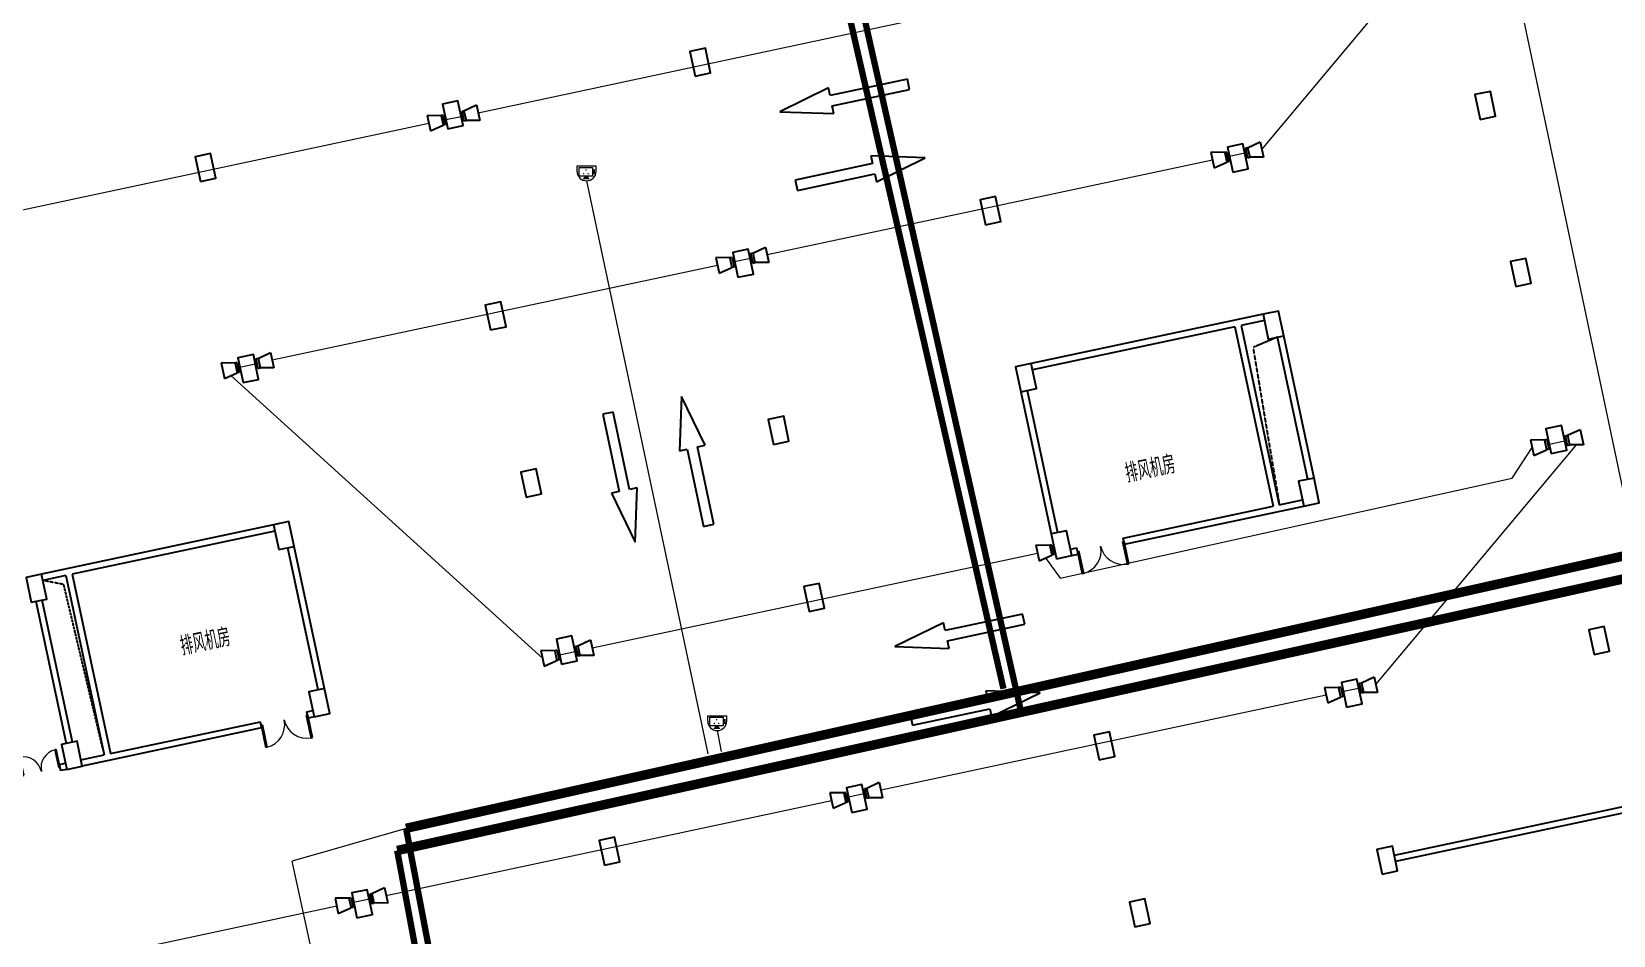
# Model space of a CAD drawing. Extents: x -781653 to 929899, y -295171 to 30012.
# Drawn here: x -322845 to -272818, y -186358 to -157780 of the extents above; entities that cross this region are included whole.
import ezdxf

# ---------------------------------------------------------------- set-up
doc = ezdxf.new("R2010")
doc.units = 0
doc.header["$LTSCALE"] = 10
doc.header["$MEASUREMENT"] = 0
doc.linetypes.add('DASH', pattern=[0.35, 0.25, -0.1])
doc.linetypes.add('DASHED', pattern=[0.75, 0.5, -0.25])
doc.layers.get('0').update_dxf_attribs({"linetype": 'CONTINUOUS'})
for name, color, linetype in [('A-STAIRS', 9, 'CONTINUOUS'), ('COLU', 1, 'CONTINUOUS'), ('RD-equip', 3, 'CONTINUOUS'), ('TEXT', 7, 'CONTINUOUS'), ('wall', 8, 'CONTINUOUS'), ('WINDOW', 4, 'CONTINUOUS'), ('结构墙', 1, 'CONTINUOUS'), ('行车方向', 4, 'CONTINUOUS'), ('行车线', 207, 'CONTINUOUS')]:
    doc.layers.add(name, color=color, linetype=linetype)
doc.layers.add('RD-line', color=2, linetype='CONTINUOUS', lineweight=0)
doc.styles.add('_TEL_DIM', font='SIMPLEX', dxfattribs={"width": 0.8, "height": 3.5, "bigfont": 'HZTXT'})
doc.styles.add('FS2', font='tjromans.shx', dxfattribs={"width": 0.8, "bigfont": 'tjhztxt.shx'})
doc.linetypes.add('BRA', pattern='A,2.8,-0.1,["B",_TEL_DIM,S=0.07,R=0,X=0,Y=-0.12],-0.25', length=3.15)
doc.linetypes.add('CCTV', pattern='A,2.8,-0.1,["V",_TEL_DIM,S=0.07,R=0,X=0,Y=-0.12],-0.25', length=3.15)

# ---------------------------------------------------------------- blocks, each defined once
blk = doc.blocks.new('$DorLib2D$00000002')
for p, q in [((-0.5, 0), (-0.5, 0.4875)), ((-0.475, 0.4875), (-0.5, 0.4875)), ((-0.475, 0), (-0.475, 0.4875)), ((0.475, 0), (0.475, 0.4875)), ((0.475, 0.4875), (0.5, 0.4875)), ((0.5, 0), (0.5, 0.4875)), ((-0.5, 0), (-0.475, 0)), ((0.5, 0), (0.475, 0))]:
    blk.add_line(p, q)
at = {"lineweight": 13}
for centre, start, end in [((-0.4875, 0), 0, 88.53072), ((0.4875, 0), 91.46928, 180)]:
    blk.add_arc(centre, 0.4875, start, end, dxfattribs=at)
blk = doc.blocks.new('A$C1C157CE4')
at = {"layer": '行车线', "linetype": 'DASH', "ltscale": 3000}
for points in [[(4167, 2967), (1667, 2967), (1667, 3217), (0, 2800), (1667, 2383), (1667, 2633), (4167, 2633)], [(2531, 833), (2531, 583), (31, 583), (31, 250), (2531, 250), (2531, 0), (4198, 417)]]:
    blk.add_lwpolyline(points, close=True, dxfattribs=at)
blk = doc.blocks.new('A$C7EC620A8')
at = {"layer": 'COLU'}
for points in [[(47435, 60741), (47924, 60845), (47758, 61627), (47269, 61523), (47435, 60741)], [(72263, 59378), (72752, 59482), (72585, 60264), (72096, 60160), (72263, 59378)], [(39610, 59076), (40099, 59180), (39933, 59962), (39444, 59858), (39610, 59076)], [(64438, 57713), (64927, 57817), (64760, 58599), (64271, 58495), (64438, 57713)], [(31786, 57410), (32275, 57515), (32108, 58297), (31619, 58193), (31786, 57410)], [(56613, 56048), (57102, 56152), (56935, 56934), (56446, 56830), (56613, 56048)], [(48788, 54383), (49277, 54487), (49111, 55269), (48622, 55165), (48788, 54383)], [(73386, 54096), (73875, 54200), (73709, 54983), (73220, 54879), (73386, 54096)], [(40963, 52718), (41452, 52822), (41286, 53604), (40797, 53500), (40963, 52718)], [(65562, 52431), (66051, 52535), (65884, 53318), (65395, 53214), (65562, 52431)], [(33138, 51053), (33627, 51157), (33461, 51939), (32972, 51835), (33138, 51053)], [(57737, 50766), (58226, 50870), (58059, 51653), (57570, 51549), (57737, 50766)], [(49912, 49101), (50401, 49205), (50235, 49988), (49745, 49884), (49912, 49101)], [(74510, 48814), (74999, 48918), (74833, 49701), (74344, 49597), (74510, 48814)], [(42087, 47436), (42576, 47540), (42410, 48323), (41921, 48219), (42087, 47436)], [(66685, 47149), (67175, 47253), (67008, 48036), (66519, 47932), (66685, 47149)], [(34262, 45771), (34751, 45875), (34585, 46658), (34096, 46554), (34262, 45771)], [(58861, 45484), (59350, 45588), (59183, 46371), (58694, 46267), (58861, 45484)], [(26438, 44106), (26927, 44210), (26760, 44993), (26271, 44889), (26438, 44106)], [(51036, 43819), (51525, 43923), (51358, 44706), (50869, 44602), (51036, 43819)], [(43211, 42154), (43700, 42258), (43534, 43041), (43045, 42937), (43211, 42154)], [(75863, 42457), (76352, 42561), (76186, 43343), (75697, 43239), (75863, 42457)], [(68038, 40792), (68527, 40896), (68361, 41678), (67872, 41574), (68038, 40792)], [(35386, 40489), (35875, 40593), (35709, 41376), (35220, 41272), (35386, 40489)], [(27561, 38824), (28050, 38928), (27884, 39711), (27395, 39607), (27561, 38824)], [(60213, 39127), (60703, 39231), (60536, 40013), (60047, 39909), (60213, 39127)], [(52389, 37462), (52878, 37566), (52711, 38348), (52222, 38244), (52389, 37462)], [(44564, 35797), (45053, 35901), (44886, 36683), (44397, 36579), (44564, 35797)], [(69162, 35510), (69651, 35614), (69485, 36397), (68996, 36292), (69162, 35510)], [(36739, 34132), (37228, 34236), (37062, 35018), (36573, 34914), (36739, 34132)], [(61337, 33845), (61826, 33949), (61660, 34732), (61171, 34627), (61337, 33845)]]:
    blk.add_lwpolyline(points, close=True, dxfattribs=at)
blk = doc.blocks.new('PCY07')
at = {"color": 0, "lineweight": -2}
for p, q in [((-321, 0), (-321, 182)), ((-321, 182), (321, 182)), ((-249, -161), (-249, 129)), ((-249, 129), (205, 129)), ((205, 129), (205, -161)), ((321, 0), (321, 182)), ((205, -161), (-249, -161))]:
    blk.add_line(p, q, dxfattribs=at)
at = {"color": 0, "lineweight": -2, "const_width": 25}
for points in [[(-34, 48, 1), (-9, 48, 1)], [(-111, -81, 1), (-86, -81, 1)], [(67, -81, -1), (42, -81, -1)]]:
    blk.add_lwpolyline(points, format="xyb", close=True, dxfattribs=at)
at = {"color": 0, "lineweight": -2, "const_width": 80}
blk.add_lwpolyline([(245, 69), (245, -100)], dxfattribs=at)
at = {"color": 0, "lineweight": -2}
blk.add_lwpolyline([(-12, -162, 100, 250, 0), (-12, -272, 250, 250, 0)], format="xyseb", dxfattribs=at)
blk.add_arc((0, 0), 321, 180, 0, dxfattribs=at)
blk = doc.blocks.new('adasdasdasd')
at = {"layer": 'RD-equip'}
for p, q in [((-151, 430), (-251, 0)), ((-251, 0), (251, 0)), ((-154, 500), (-154, 430)), ((-154, 500), (159, 500)), ((-154, 430), (159, 430)), ((251, 0), (158, 430)), ((159, 500), (159, 430))]:
    blk.add_line(p, q, dxfattribs=at)

msp = doc.modelspace()

# ---------------------------------------------------------------- linework, layer by layer
at = {"layer": 'A-STAIRS', "linetype": 'DASH'}
for points in [[(-283438.1, -167438.8), (-284214.8, -167767.7), (-283382.8, -172743.4)], [(-320592.3, -180456.6), (-321828.5, -175263.3), (-322491.4, -175135.4)]]:
    msp.add_lwpolyline(points, dxfattribs=at)
at = {"layer": 'RD-line', "linetype": 'BRA', "ltscale": 0.8}
for p, q in [((-283933, -161508.1), (-277586.7, -153926.2)), ((-308717.8, -160344.8), (-294633.7, -157347.9)), ((-309794, -160573.8), (-309207.1, -160448.9)), ((-324367.5, -163674.9), (-310283.3, -160677.9)), ((-285497.7, -161844.8), (-299582.2, -164840)), ((-284421.5, -161615.9), (-285008.4, -161740.7)), ((-300071.5, -164944.1), (-300658.4, -165068.9)), ((-301147.7, -165173), (-315232.3, -168168.2)), ((-316545.1, -168657.1), (-306683.5, -177595.4)), ((-280332.4, -178429.3), (-273986.1, -170847.3)), ((-274894.2, -170834.9), (-274307.3, -170710)), ((-290316.5, -175059.2), (-276017.6, -171905.2)), ((-305117.3, -177266), (-291033.1, -174269.1)), ((-306193.4, -177495), (-305606.6, -177370.1)), ((-280820.9, -178537.1), (-281407.7, -178662.2)), ((-281897, -178766.5), (-295980.1, -181768.3)), ((-296469.4, -181872.6), (-297056.2, -181997.7)), ((-297545.5, -182102), (-311628.6, -185103.8)), ((-313193.9, -185437.5), (-327277, -188439.3)), ((-312117.8, -185208.1), (-312704.7, -185333.2))]:
    msp.add_line(p, q, dxfattribs=at)
at = {"layer": 'RD-line', "linetype": 'CCTV', "ltscale": 0.8}
for p, q in [((-275966.9, -155942.4), (-272124.3, -174129.5)), ((-305292.4, -162497.5), (-301458.2, -180618.6)), ((-301161.2, -179882.3), (-301032.7, -180539.4)), ((-311002.8, -182973.6), (-314601, -184009.5)), ((-311301.6, -199170.9), (-314601, -184009.5))]:
    msp.add_line(p, q, dxfattribs=at)
at = {"layer": 'RD-line'}
for p, q in [((-316307.6, -168400.9), (-315720.8, -168276)), ((-276017.6, -171905.2), (-275384.2, -170935.4)), ((-290781.3, -174421.1), (-290316.5, -175059.2))]:
    msp.add_line(p, q, dxfattribs=at)
at = {"layer": 'RD-line', "linetype": 'DASHED'}
for points, const_width in [([(-299592, -145893.6), (-292107.2, -178560.3)], 200), ([(-311002.8, -182973.6), (-196085.9, -157269.4)], 300), ([(-306732.8, -216888.6), (-306508.6, -206541.8), (-311002.8, -182973.6)], 200)]:
    msp.add_lwpolyline(points, dxfattribs=dict(at, const_width=const_width))
at = {"layer": 'RD-line'}
for points, const_width in [([(-299117.1, -145791.9), (-291542.1, -179327.8)], 200), ([(-311283.8, -183675.4), (-195899.1, -158120.8)], 300), ([(-307273.6, -216973), (-307019.4, -206536.7), (-311283.8, -183675.4)], 200)]:
    msp.add_lwpolyline(points, dxfattribs=dict(at, const_width=const_width))
at = {"layer": 'wall'}
for p, q in [((-283898, -166718.7), (-291233.8, -168279.7)), ((-283856.4, -166914.3), (-284590, -167070.4)), ((-284590, -167070.4), (-283382.8, -172743.4)), ((-284785.6, -167112.1), (-291192.1, -168475.3)), ((-284785.6, -167112.1), (-283578.4, -172785.1)), ((-282480.7, -171938), (-283438.1, -167438.8)), ((-282285.1, -171896.4), (-283242.5, -167397.1)), ((-291556.3, -169166.2), (-290598.9, -173665.5)), ((-291360.7, -169124.6), (-290403.3, -173623.9)), ((-283382.8, -172743.4), (-282649.2, -172587.3)), ((-288322.2, -173794.5), (-283578.4, -172785.1)), ((-288280.6, -173990.1), (-282607.6, -172783)), ((-289985, -174148.3), (-289789.4, -174106.7)), ((-289943.4, -174343.9), (-289747.8, -174302.3)), ((-272410.2, -182268.3), (-279745.9, -183829.3)), ((-272368.5, -182463.9), (-279704.3, -184024.9))]:
    msp.add_line(p, q, dxfattribs=at)
at = {"layer": 'wall', "linetype": 'ByBlock'}
for p, q in [((-315197.3, -173378.8), (-322533, -174939.7)), ((-315155.6, -173574.4), (-321562.2, -174937.6)), ((-313584.3, -178556.5), (-314541.7, -174057.2)), ((-288280.6, -173990.1), (-288322.2, -173794.5)), ((-313780, -178598.1), (-314737.3, -174098.8)), ((-289747.8, -174302.3), (-289789.4, -174106.7)), ((-321757.8, -174979.3), (-322491.4, -175135.4)), ((-321757.8, -174979.3), (-320550.7, -180652.2)), ((-321562.2, -174937.6), (-320355.1, -180610.6)), ((-322708.9, -175795.1), (-321751.5, -180294.3)), ((-321555.9, -180252.7), (-322513.2, -175753.4)), ((-314144.1, -179289), (-313948.5, -179247.4)), ((-314102.5, -179484.6), (-314144.1, -179289)), ((-313906.9, -179443), (-314102.5, -179484.6)), ((-315569.7, -179796.8), (-321242.6, -181004)), ((-320355.1, -180610.6), (-315611.3, -179601.2)), ((-315569.7, -179796.8), (-315611.3, -179601.2)), ((-321968.9, -180954), (-321773.3, -180912.4)), ((-321968.9, -180954), (-321927.3, -181149.7)), ((-321284.3, -180808.3), (-320550.7, -180652.2)), ((-321731.7, -181108), (-321927.3, -181149.7))]:
    msp.add_line(p, q, dxfattribs=at)

# ---------------------------------------------------------------- block references
at = {"layer": 'RD-equip'}
for p, rotation in [((-310284.1, -160674.3), 281.8676009229629), ((-285498.4, -161841.2), 281.867600922147), ((-301148.1, -165171.3), 281.8676009229629), ((-316797.7, -168501.3), 281.8676009229629), ((-275384.2, -170935.4), 281.867600922147), ((-291033.8, -174265.4), 281.8676009229629), ((-306683.5, -177595.4), 281.8676009229629), ((-281897.8, -178762.4), 281.867600922147), ((-297547.5, -182092.4), 281.8676009229629), ((-313197.1, -185422.5), 281.8676009229629)]:
    msp.add_blockref('adasdasdasd', p, dxfattribs=dict(at, rotation=rotation))
at = {"layer": 'RD-equip', "xscale": -1, "rotation": 102.1575992250562}
for p in [(-308718.6, -160341.1), (-283933, -161508.1), (-299582.6, -164838.2), (-315232.3, -168168.2), (-273818.8, -170602.3), (-305118, -177262.3), (-280332.4, -178429.3), (-295982, -181759.3), (-311631.7, -185089.4)]:
    msp.add_blockref('adasdasdasd', p, dxfattribs=at)
at = {"layer": 'RD-equip', "color": 3, "lineweight": 0, "xscale": 0.9345000046305358, "yscale": 0.934500004601432, "zscale": 0.9345000046725}
for p in [(-305292.4, -162197.8), (-301161.2, -179582.6)]:
    msp.add_blockref('PCY07', p, dxfattribs=at)
at = {"layer": 'WINDOW', "linetype": 'ByBlock'}
for p, xscale, yscale, zscale, rotation in [((-289034.8, -174049.5), 1500, 1500, 1500, 192.0126000742608), ((-314856.7, -179544), 1500, 1500, 1500, 192.0126000742608), ((-322535, -181176.7), 1200, 1200, 1200, 12.0126000741572)]:
    msp.add_blockref('$DorLib2D$00000002', p, dxfattribs=dict(at, xscale=xscale, yscale=yscale, zscale=zscale, rotation=rotation))
at = {"layer": '结构墙'}
msp.add_blockref('A$C7EC620A8', (-349293.1, -219932.3), dxfattribs=at)
at = {"layer": '行车方向'}
for p, rotation in [((-295166.4, -159032.1), 192.0126000742227), ((-301013.5, -173337.2), 102.0126000742227), ((-291526.7, -175944.9), 192.0126000742227)]:
    msp.add_blockref('A$C1C157CE4', p, dxfattribs=dict(at, rotation=rotation))

# ---------------------------------------------------------------- texts
at = {"layer": 'TEXT', "style": 'FS2', "width": 0.7}
for p in [(-288185.4, -172054.1), (-318072.7, -177519.5)]:
    msp.add_text('排风机房', height=600, rotation=11.85148, dxfattribs=at).set_placement(p)

doc.saveas('drawing.dxf')
